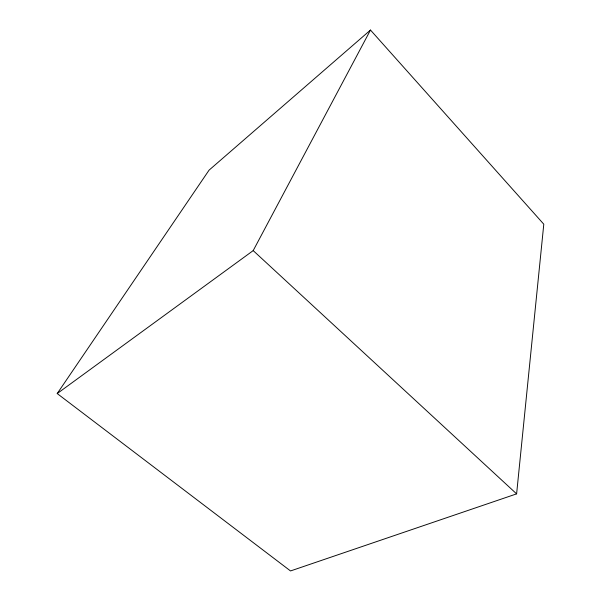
<?xml version="1.0" encoding="UTF-8"?>
<svg xmlns="http://www.w3.org/2000/svg" width="601" height="601" viewBox="0 0 601 601"><rect width="100%" height="100%" fill="white"/><g stroke="black" fill="none" stroke-linecap="round" stroke-linejoin="round"><path stroke-width="0.9" d="M516.612 493.872L543.792 224.203L370.486 30.05L209.065 170.158L57.208 393.565L290.531 570.95L516.612 493.872L253.194 250.602L370.486 30.05M57.208 393.565L253.194 250.602"/></g></svg>
